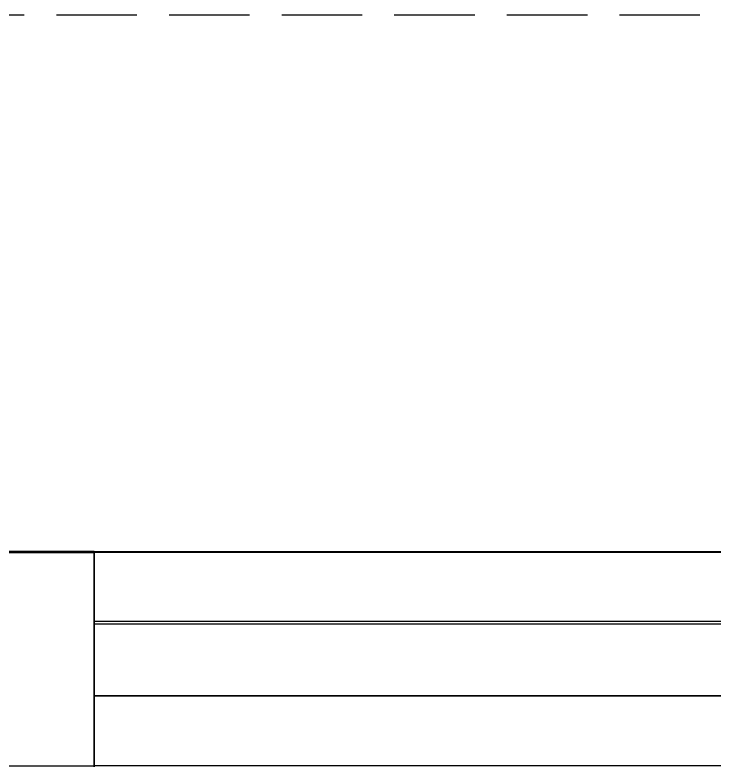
# Model space of a CAD drawing. Extents: x -284868 to 304789, y -137694 to 137894.
# Drawn here: x 88447 to 89099, y -23773 to -23073 of the extents above; entities that cross this region are included whole.
import ezdxf

# ---------------------------------------------------------------- set-up
doc = ezdxf.new("R2010")
doc.units = 0
doc.linetypes.add('DASH', pattern=[0.35, 0.25, -0.1])
doc.layers.get('0').update_dxf_attribs({"linetype": 'CONTINUOUS'})
for name, color, linetype in [('0-墙', 4, 'CONTINUOUS'), ('0-底图', 251, 'CONTINUOUS'), ('0-窗', 11, 'CONTINUOUS'), ('P-平面家具', 3, 'CONTINUOUS')]:
    doc.layers.add(name, color=color, linetype=linetype)

# ---------------------------------------------------------------- blocks, each defined once
blk = doc.blocks.new('133$WINLIB2D$00000001')
for points in [[(-0.5, 0.5), (0.5, 0.5)], [(0.5, -0.5), (0.5, 0.5)], [(0.5, 0.16667), (-0.5, 0.16667)], [(0.5, -0.16667), (-0.5, -0.16667)]]:
    blk.add_lwpolyline(points)
blk = doc.blocks.new('A$C5ed5d99b')
for p, q in [((11150, 0), (11250, 0)), ((11250, 0), (11250, -200))]:
    blk.add_line(p, q)
at = {"xscale": -1600, "yscale": 200, "zscale": -1600}
blk.add_blockref('133$WINLIB2D$00000001', (12050, -100), dxfattribs=at)

msp = doc.modelspace()

# ---------------------------------------------------------------- linework, layer by layer
at = {"layer": '0-墙', "ltscale": 3}
msp.add_lwpolyline([(88120.22, -23572.7), (88120.22, -23772.7), (88520.22, -23772.7), (88520.22, -23572.7)], close=True, dxfattribs=at)
at = {"layer": '0-窗'}
for points in [[(90120.22, -23772.7), (88520.22, -23772.7), (88520.22, -23572.7), (90120.22, -23572.7)], [(90120.22, -23707.7), (88520.22, -23707.7), (88520.22, -23637.7), (90120.22, -23637.7)]]:
    msp.add_lwpolyline(points, close=True, dxfattribs=at)
at = {"layer": 'P-平面家具', "linetype": 'DASH', "ltscale": 300}
msp.add_lwpolyline([(81070.25, -23572.7), (94750.19, -23572.7), (94750.19, -23172.7, 0.414214), (94650.19, -23072.7), (81170.25, -23072.7, 0.414214), (81070.25, -23172.7)], format="xyb", close=True, dxfattribs=at)

# ---------------------------------------------------------------- block references
at = {"layer": '0-底图'}
msp.add_blockref('A$C5ed5d99b', (77270.22, -23573.63), dxfattribs=at)

doc.saveas('drawing.dxf')
